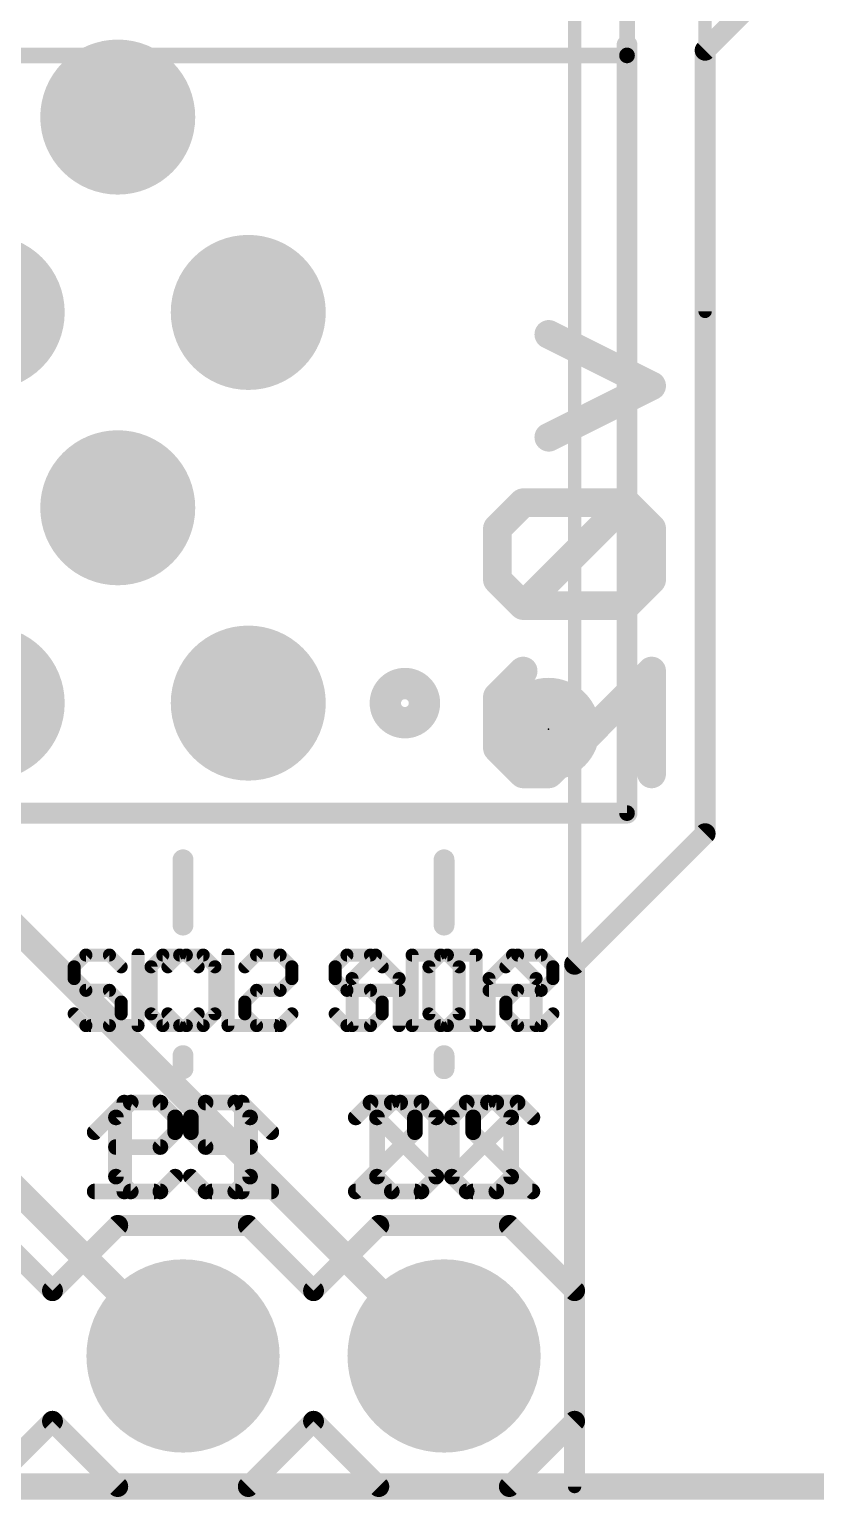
# Model space of a CAD drawing. Extents: x -38 to 87, y -12 to 48.
# Drawn here: x 56.93 to 64.57, y -0.13 to 14.17 of the extents above; entities that cross this region are included whole.
import ezdxf

# ---------------------------------------------------------------- set-up
doc = ezdxf.new("R2010")
doc.units = 0
for name, color, linetype in [('1', 12, 'CONTINUOUS'), ('16', 132, 'CONTINUOUS'), ('17', 110, 'CONTINUOUS'), ('20', 53, 'CONTINUOUS'), ('21', 41, 'CONTINUOUS'), ('22', 40, 'CONTINUOUS'), ('23', 53, 'CONTINUOUS'), ('47', 253, 'CONTINUOUS'), ('51', 53, 'CONTINUOUS')]:
    doc.layers.add(name, color=color, linetype=linetype)

# ---------------------------------------------------------------- blocks, each defined once
blk = doc.blocks.new('PIE')
at = {"const_width": 0.5}
blk.add_lwpolyline([(0, -0.25, 1), (0, 0.25, 1), (0, -0.25)], format="xyb", dxfattribs=at)
blk = doc.blocks.new('ROUNDP')
at = {"const_width": 0.5}
blk.add_lwpolyline([(0, -0.25, 1), (0, 0.25, 1), (0, -0.25)], format="xyb", dxfattribs=at)
blk = doc.blocks.new('RECT')
blk.add_solid([(-0.5, -0.5), (0.5, -0.5), (-0.5, 0.5), (0.5, 0.5)])

msp = doc.modelspace()

# ---------------------------------------------------------------- linework, layer by layer
at = {"layer": '1', "const_width": 0.254}
for points in [[(55.753, 6.477), (60.96, 1.27)], [(53.721, 5.969), (58.42, 1.27)], [(0, 0), (68.58, 0)]]:
    msp.add_lwpolyline(points, dxfattribs=at)
at = {"layer": '1', "const_width": 0.127}
for points in [[(58.3751, 1.2251, 1), (58.4649, 1.3149)], [(60.9151, 1.2251, 1), (61.0049, 1.3149)]]:
    msp.add_lwpolyline(points, format="xyb", dxfattribs=at)
at = {"layer": '16'}
for points, const_width in [([(61.9794, 11.206), (62.9793, 10.7061)], 0.2794), ([(62.9793, 10.7061), (61.9794, 10.2061)], 0.2794), ([(61.7294, 9.5689), (61.4794, 9.3189)], 0.2794), ([(62.7293, 9.5689), (61.7294, 9.5689)], 0.2794), ([(62.7293, 9.5689), (61.7294, 8.569)], 0.2794), ([(62.9793, 9.3189), (62.7293, 9.5689)], 0.2794), ([(61.4794, 9.3189), (61.4794, 8.8189)], 0.2794), ([(62.9793, 8.8189), (62.9793, 9.3189)], 0.2794), ([(61.4794, 8.8189), (61.7294, 8.569)], 0.2794), ([(62.7293, 8.569), (62.9793, 8.8189)], 0.2794), ([(61.7294, 8.569), (62.7293, 8.569)], 0.2794), ([(61.4794, 7.6817), (61.7294, 7.9317)], 0.2794), ([(62.9793, 7.9317), (61.9794, 6.9318)], 0.2794), ([(62.9793, 6.9318), (62.9793, 7.9317)], 0.2794), ([(61.4794, 7.1818), (61.4794, 7.6817)], 0.2794), ([(61.7294, 6.9318), (61.4794, 7.1818)], 0.2794), ([(61.9794, 6.9318), (61.7294, 6.9318)], 0.2794), ([(0, 0), (68.58, 0)], 0.254)]:
    msp.add_lwpolyline(points, dxfattribs=dict(at, const_width=const_width))
at = {"layer": '16', "const_width": 0.1397}
for points in [[(62.0106, 11.2685, 1), (61.9481, 11.1436)], [(63.0105, 10.6436, 1), (62.9481, 10.7686)], [(62.9481, 10.6436, 1), (63.0105, 10.7686)], [(61.9481, 10.2686, 1), (62.0106, 10.1436)], [(61.7294, 9.6387, 1), (61.7294, 9.499)], [(61.7788, 9.5195, 1), (61.68, 9.6183)], [(62.7787, 9.6183, 1), (62.6799, 9.5195)], [(62.7787, 9.5195, 1), (62.6799, 9.6183)], [(62.7293, 9.499, 1), (62.7293, 9.6387)], [(61.5493, 9.3189, 1), (61.4096, 9.3189)], [(61.43, 9.3683, 1), (61.5288, 9.2695)], [(63.0492, 9.3189, 1), (62.9094, 9.3189)], [(62.9299, 9.2695, 1), (63.0287, 9.3683)], [(61.5288, 8.8683, 1), (61.43, 8.7695)], [(61.4096, 8.8189, 1), (61.5493, 8.8189)], [(62.9094, 8.8189, 1), (63.0492, 8.8189)], [(63.0287, 8.7695, 1), (62.9299, 8.8683)], [(61.7294, 8.6388, 1), (61.7294, 8.4991)], [(61.68, 8.6184, 1), (61.7788, 8.5196)], [(61.68, 8.5196, 1), (61.7788, 8.6184)], [(62.6799, 8.6184, 1), (62.7787, 8.5196)], [(62.7293, 8.4991, 1), (62.7293, 8.6388)], [(61.7788, 7.8823, 1), (61.68, 7.9811)], [(63.0492, 7.9317, 1), (62.9094, 7.9317)], [(63.0287, 7.8823, 1), (62.9299, 7.9811)], [(61.5493, 7.6817, 1), (61.4096, 7.6817)], [(61.43, 7.7311, 1), (61.5288, 7.6324)], [(61.5288, 7.2312, 1), (61.43, 7.1324)], [(61.4096, 7.1818, 1), (61.5493, 7.1818)], [(61.7294, 7.0017, 1), (61.7294, 6.862)], [(61.68, 6.8824, 1), (61.7788, 6.9812)], [(61.93, 6.9812, 1), (62.0288, 6.8824)], [(61.9794, 6.862, 1), (61.9794, 7.0017)], [(62.9094, 6.9318, 1), (63.0492, 6.9318)]]:
    msp.add_lwpolyline(points, format="xyb", dxfattribs=at)
at = {"layer": '20', "const_width": 0.2032}
for points in [[(64.77, 15.24), (63.5, 13.97)], [(63.5, 13.97), (63.5, 6.35)], [(63.5, 6.35), (62.23, 5.08)], [(62.23, 5.08), (62.23, 0)], [(6.35, 0), (62.23, 0)]]:
    msp.add_lwpolyline(points, dxfattribs=at)
at = {"layer": '20', "const_width": 0.1016}
for points in [[(63.5508, 13.97, 1), (63.4492, 13.97)], [(63.4641, 14.0059, 1), (63.5359, 13.9341)], [(63.5359, 6.3141, 1), (63.4641, 6.3859)], [(63.4492, 6.35, 1), (63.5508, 6.35)], [(62.2808, 5.08, 1), (62.1792, 5.08)], [(62.1941, 5.1159, 1), (62.2659, 5.0441)], [(62.1792, 0, 1), (62.2808, 0)], [(62.23, -0.0508, 1), (62.23, 0.0508)]]:
    msp.add_lwpolyline(points, format="xyb", dxfattribs=at)
at = {"layer": '21'}
for points, const_width in [([(62.74, 6.55), (62.74, 14.02)], 0.2032), ([(62.74, 6.55), (5.84, 6.55)], 0.2032), ([(58.42, 5.461), (58.42, 6.096)], 0.2032), ([(60.96, 5.461), (60.96, 6.096)], 0.2032), ([(57.4753, 5.1695), (57.3609, 5.0551)], 0.127), ([(57.7041, 5.1695), (57.4753, 5.1695)], 0.127), ([(57.8185, 5.0551), (57.7041, 5.1695)], 0.127), ([(58.2237, 5.1695), (58.1093, 5.0551)], 0.127), ([(58.4525, 5.1695), (58.2237, 5.1695)], 0.127), ([(58.5669, 5.0551), (58.4525, 5.1695)], 0.127), ([(58.8577, 5.1695), (58.8577, 4.4831)], 0.127), ([(60.0153, 5.1695), (59.9009, 5.0551)], 0.127), ([(60.2441, 5.1695), (60.0153, 5.1695)], 0.127), ([(60.3585, 5.0551), (60.2441, 5.1695)], 0.127), ([(60.6493, 5.1695), (60.6493, 4.4831)], 0.127), ([(60.9925, 5.1695), (60.6493, 5.1695)], 0.127), ([(61.1069, 5.0551), (60.9925, 5.1695)], 0.127), ([(61.3977, 4.9407), (61.6265, 5.1695)], 0.127), ([(61.6265, 5.1695), (61.8553, 4.9407)], 0.127), ([(57.3609, 5.0551), (57.3609, 4.9407)], 0.127), ([(58.1093, 5.0551), (58.1093, 4.5975)], 0.127), ([(59.9009, 5.0551), (59.9009, 4.9407)], 0.127), ([(61.1069, 4.5975), (61.1069, 5.0551)], 0.127), ([(57.3609, 4.9407), (57.4753, 4.8263)], 0.127), ([(57.4753, 4.8263), (57.7041, 4.8263)], 0.127), ([(57.7041, 4.8263), (57.8185, 4.7119)], 0.127), ([(59.9009, 4.9407), (60.0153, 4.8263)], 0.127), ([(60.0153, 4.8263), (60.2441, 4.8263)], 0.127), ([(60.2441, 4.8263), (60.3585, 4.7119)], 0.127), ([(61.3977, 4.4831), (61.3977, 4.9407)], 0.127), ([(61.3977, 4.8263), (61.8553, 4.8263)], 0.127), ([(61.8553, 4.9407), (61.8553, 4.4831)], 0.127), ([(57.8185, 4.7119), (57.8185, 4.5975)], 0.127), ([(60.3585, 4.7119), (60.3585, 4.5975)], 0.127), ([(57.4753, 4.4831), (57.3609, 4.5975)], 0.127), ([(57.8185, 4.5975), (57.7041, 4.4831)], 0.127), ([(58.1093, 4.5975), (58.2237, 4.4831)], 0.127), ([(58.4525, 4.4831), (58.5669, 4.5975)], 0.127), ([(60.0153, 4.4831), (59.9009, 4.5975)], 0.127), ([(60.3585, 4.5975), (60.2441, 4.4831)], 0.127), ([(60.9925, 4.4831), (61.1069, 4.5975)], 0.127), ([(57.7041, 4.4831), (57.4753, 4.4831)], 0.127), ([(58.2237, 4.4831), (58.4525, 4.4831)], 0.127), ([(58.8577, 4.4831), (59.3153, 4.4831)], 0.127), ([(60.2441, 4.4831), (60.0153, 4.4831)], 0.127), ([(60.6493, 4.4831), (60.9925, 4.4831)], 0.127), ([(58.42, 4.064), (58.42, 4.191)], 0.2032), ([(60.96, 4.064), (60.96, 4.191)], 0.2032), ([(57.5607, 3.4464), (57.8488, 3.7345)], 0.1524), ([(57.8488, 3.7345), (57.8488, 2.8702)], 0.1524), ([(58.6403, 3.7345), (58.4962, 3.5905)], 0.1524), ([(58.9284, 3.7345), (58.6403, 3.7345)], 0.1524), ([(59.0724, 3.5905), (58.9284, 3.7345)], 0.1524), ([(60.2447, 3.7345), (60.1007, 3.5905)], 0.1524), ([(60.5329, 3.7345), (60.2447, 3.7345)], 0.1524), ([(60.6769, 3.5905), (60.5329, 3.7345)], 0.1524), ([(61.0362, 3.5905), (61.1803, 3.7345)], 0.1524), ([(61.1803, 3.7345), (61.4684, 3.7345)], 0.1524), ([(61.4684, 3.7345), (61.6124, 3.5905)], 0.1524), ([(58.4962, 3.5905), (58.4962, 3.4464)], 0.1524), ([(59.0724, 3.0143), (59.0724, 3.5905)], 0.1524), ([(60.6769, 3.4464), (60.6769, 3.5905)], 0.1524), ([(61.0362, 3.0143), (61.0362, 3.5905)], 0.1524), ([(61.0362, 3.0143), (61.6124, 3.5905)], 0.1524), ([(61.6124, 3.5905), (61.6124, 3.0143)], 0.1524), ([(58.4962, 3.4464), (58.6403, 3.3024)], 0.1524), ([(60.1007, 2.8702), (60.6769, 3.4464)], 0.1524), ([(58.6403, 3.3024), (59.0724, 3.3024)], 0.1524), ([(58.4962, 3.0143), (58.6403, 2.8702)], 0.1524), ([(58.9284, 2.8702), (59.0724, 3.0143)], 0.1524), ([(61.1803, 2.8702), (61.0362, 3.0143)], 0.1524), ([(61.6124, 3.0143), (61.4684, 2.8702)], 0.1524), ([(57.5607, 2.8702), (58.1369, 2.8702)], 0.1524), ([(58.6403, 2.8702), (58.9284, 2.8702)], 0.1524), ([(60.6769, 2.8702), (60.1007, 2.8702)], 0.1524), ([(61.4684, 2.8702), (61.1803, 2.8702)], 0.1524), ([(56.515, 2.54), (57.15, 1.905)], 0.2032), ([(57.785, 2.54), (57.15, 1.905)], 0.2032), ([(57.785, 2.54), (59.055, 2.54)], 0.2032), ([(59.055, 2.54), (59.69, 1.905)], 0.2032), ([(60.325, 2.54), (59.69, 1.905)], 0.2032), ([(60.325, 2.54), (61.595, 2.54)], 0.2032), ([(61.595, 2.54), (62.23, 1.905)], 0.2032), ([(62.23, 1.905), (62.23, 0.635)], 0.2032), ([(57.15, 0.635), (56.515, 0)], 0.2032), ([(57.15, 0.635), (57.785, 0)], 0.2032), ([(59.69, 0.635), (59.055, 0)], 0.2032), ([(59.69, 0.635), (60.325, 0)], 0.2032), ([(59.69, 0.635), (60.325, 0)], 0.2032), ([(62.23, 0.635), (61.595, 0)], 0.2032), ([(59.055, 0), (57.785, 0)], 0.2032), ([(61.595, 0), (60.325, 0)], 0.2032)]:
    msp.add_lwpolyline(points, dxfattribs=dict(at, const_width=const_width))
for points, const_width in [([(62.7908, 14.02, 1), (62.6892, 14.02)], 0.1016), ([(60.579, 7.4676, 1), (60.579, 7.7724, 1), (60.579, 7.4676)], 0.381), ([(62.6892, 6.55, 1), (62.7908, 6.55)], 0.1016), ([(62.74, 6.4992, 1), (62.74, 6.6008)], 0.1016), ([(58.4708, 6.096, 1), (58.3692, 6.096)], 0.1016), ([(61.0108, 6.096, 1), (60.9092, 6.096)], 0.1016), ([(58.3692, 5.461, 1), (58.4708, 5.461)], 0.1016), ([(60.9092, 5.461, 1), (61.0108, 5.461)], 0.1016), ([(57.4753, 5.2012, 1), (57.4753, 5.1377)], 0.0635), ([(57.4977, 5.147, 1), (57.4528, 5.1919)], 0.0635), ([(57.7265, 5.1919, 1), (57.6816, 5.147)], 0.0635), ([(57.7041, 5.1377, 1), (57.7041, 5.2012)], 0.0635), ([(58.2237, 5.2012, 1), (58.2237, 5.1377)], 0.0635), ([(58.2461, 5.147, 1), (58.2012, 5.1919)], 0.0635), ([(58.4749, 5.1919, 1), (58.43, 5.147)], 0.0635), ([(58.4525, 5.1377, 1), (58.4525, 5.2012)], 0.0635), ([(58.8895, 5.1695, 1), (58.826, 5.1695)], 0.0635), ([(60.0153, 5.2012, 1), (60.0153, 5.1377)], 0.0635), ([(60.0377, 5.147, 1), (59.9928, 5.1919)], 0.0635), ([(60.2665, 5.1919, 1), (60.2216, 5.147)], 0.0635), ([(60.2441, 5.1377, 1), (60.2441, 5.2012)], 0.0635), ([(60.681, 5.1695, 1), (60.6175, 5.1695)], 0.0635), ([(60.6493, 5.2012, 1), (60.6493, 5.1377)], 0.0635), ([(61.0149, 5.1919, 1), (60.97, 5.147)], 0.0635), ([(60.9925, 5.1377, 1), (60.9925, 5.2012)], 0.0635), ([(61.649, 5.1919, 1), (61.6041, 5.147)], 0.0635), ([(61.649, 5.147, 1), (61.6041, 5.1919)], 0.0635), ([(57.3926, 5.0551, 1), (57.3291, 5.0551)], 0.0635), ([(57.3384, 5.0775, 1), (57.3833, 5.0326)], 0.0635), ([(57.796, 5.0326, 1), (57.8409, 5.0775)], 0.0635), ([(58.141, 5.0551, 1), (58.0775, 5.0551)], 0.0635), ([(58.0868, 5.0775, 1), (58.1317, 5.0326)], 0.0635), ([(58.5444, 5.0326, 1), (58.5893, 5.0775)], 0.0635), ([(59.9326, 5.0551, 1), (59.8691, 5.0551)], 0.0635), ([(59.8784, 5.0775, 1), (59.9233, 5.0326)], 0.0635), ([(60.336, 5.0326, 1), (60.3809, 5.0775)], 0.0635), ([(61.1386, 5.0551, 1), (61.0751, 5.0551)], 0.0635), ([(61.0844, 5.0326, 1), (61.1293, 5.0775)], 0.0635), ([(57.3291, 4.9407, 1), (57.3926, 4.9407)], 0.0635), ([(57.3833, 4.9631, 1), (57.3384, 4.9182)], 0.0635), ([(57.4753, 4.858, 1), (57.4753, 4.7945)], 0.0635), ([(57.4528, 4.8038, 1), (57.4977, 4.8487)], 0.0635), ([(57.7265, 4.8487, 1), (57.6816, 4.8038)], 0.0635), ([(57.7041, 4.7945, 1), (57.7041, 4.858)], 0.0635), ([(59.9233, 4.9631, 1), (59.8784, 4.9182)], 0.0635), ([(59.8691, 4.9407, 1), (59.9326, 4.9407)], 0.0635), ([(60.0153, 4.858, 1), (60.0153, 4.7945)], 0.0635), ([(59.9928, 4.8038, 1), (60.0377, 4.8487)], 0.0635), ([(60.2665, 4.8487, 1), (60.2216, 4.8038)], 0.0635), ([(60.2441, 4.7945, 1), (60.2441, 4.858)], 0.0635), ([(61.4295, 4.9407, 1), (61.366, 4.9407)], 0.0635), ([(61.3977, 4.858, 1), (61.3977, 4.7945)], 0.0635), ([(61.3753, 4.9631, 1), (61.4202, 4.9182)], 0.0635), ([(61.8871, 4.9407, 1), (61.8235, 4.9407)], 0.0635), ([(61.8328, 4.9182, 1), (61.8778, 4.9631)], 0.0635), ([(61.8553, 4.7945, 1), (61.8553, 4.858)], 0.0635), ([(57.8502, 4.7119, 1), (57.7867, 4.7119)], 0.0635), ([(57.796, 4.6894, 1), (57.8409, 4.7343)], 0.0635), ([(60.3902, 4.7119, 1), (60.3267, 4.7119)], 0.0635), ([(60.336, 4.6894, 1), (60.3809, 4.7343)], 0.0635), ([(57.3833, 4.6199, 1), (57.3384, 4.575)], 0.0635), ([(57.7867, 4.5975, 1), (57.8502, 4.5975)], 0.0635), ([(57.8409, 4.575, 1), (57.796, 4.6199)], 0.0635), ([(58.0775, 4.5975, 1), (58.141, 4.5975)], 0.0635), ([(58.1317, 4.6199, 1), (58.0868, 4.575)], 0.0635), ([(58.5893, 4.575, 1), (58.5444, 4.6199)], 0.0635), ([(59.9233, 4.6199, 1), (59.8784, 4.575)], 0.0635), ([(60.3267, 4.5975, 1), (60.3902, 4.5975)], 0.0635), ([(60.3809, 4.575, 1), (60.336, 4.6199)], 0.0635), ([(61.0751, 4.5975, 1), (61.1386, 4.5975)], 0.0635), ([(61.1293, 4.575, 1), (61.0844, 4.6199)], 0.0635), ([(57.4753, 4.5149, 1), (57.4753, 4.4514)], 0.0635), ([(57.4528, 4.4606, 1), (57.4977, 4.5056)], 0.0635), ([(57.6816, 4.5056, 1), (57.7265, 4.4606)], 0.0635), ([(57.7041, 4.4514, 1), (57.7041, 4.5149)], 0.0635), ([(58.2237, 4.5149, 1), (58.2237, 4.4514)], 0.0635), ([(58.2012, 4.4606, 1), (58.2461, 4.5056)], 0.0635), ([(58.43, 4.5056, 1), (58.4749, 4.4606)], 0.0635), ([(58.4525, 4.4514, 1), (58.4525, 4.5149)], 0.0635), ([(58.8577, 4.5149, 1), (58.8577, 4.4514)], 0.0635), ([(58.826, 4.4831, 1), (58.8895, 4.4831)], 0.0635), ([(59.3153, 4.4514, 1), (59.3153, 4.5149)], 0.0635), ([(60.0153, 4.5149, 1), (60.0153, 4.4514)], 0.0635), ([(59.9928, 4.4606, 1), (60.0377, 4.5056)], 0.0635), ([(60.2216, 4.5056, 1), (60.2665, 4.4606)], 0.0635), ([(60.2441, 4.4514, 1), (60.2441, 4.5149)], 0.0635), ([(60.6175, 4.4831, 1), (60.681, 4.4831)], 0.0635), ([(60.6493, 4.5149, 1), (60.6493, 4.4514)], 0.0635), ([(60.97, 4.5056, 1), (61.0149, 4.4606)], 0.0635), ([(60.9925, 4.4514, 1), (60.9925, 4.5149)], 0.0635), ([(61.366, 4.4831, 1), (61.4295, 4.4831)], 0.0635), ([(61.8235, 4.4831, 1), (61.8871, 4.4831)], 0.0635), ([(58.4708, 4.191, 1), (58.3692, 4.191)], 0.1016), ([(61.0108, 4.191, 1), (60.9092, 4.191)], 0.1016), ([(58.3692, 4.064, 1), (58.4708, 4.064)], 0.1016), ([(60.9092, 4.064, 1), (61.0108, 4.064)], 0.1016), ([(57.8869, 3.7345, 1), (57.8107, 3.7345)], 0.0762), ([(57.8757, 3.7076, 1), (57.8219, 3.7615)], 0.0762), ([(58.6403, 3.7726, 1), (58.6403, 3.6964)], 0.0762), ([(58.6672, 3.7076, 1), (58.6133, 3.7615)], 0.0762), ([(58.9553, 3.7615, 1), (58.9014, 3.7076)], 0.0762), ([(58.9284, 3.6964, 1), (58.9284, 3.7726)], 0.0762), ([(60.2447, 3.7726, 1), (60.2447, 3.6964)], 0.0762), ([(60.2717, 3.7076, 1), (60.2178, 3.7615)], 0.0762), ([(60.5598, 3.7615, 1), (60.5059, 3.7076)], 0.0762), ([(60.5329, 3.6964, 1), (60.5329, 3.7726)], 0.0762), ([(61.1803, 3.7726, 1), (61.1803, 3.6964)], 0.0762), ([(61.2072, 3.7076, 1), (61.1533, 3.7615)], 0.0762), ([(61.4953, 3.7615, 1), (61.4414, 3.7076)], 0.0762), ([(61.4684, 3.6964, 1), (61.4684, 3.7726)], 0.0762), ([(58.5343, 3.5905, 1), (58.4581, 3.5905)], 0.0762), ([(58.4693, 3.6174, 1), (58.5231, 3.5635)], 0.0762), ([(59.1105, 3.5905, 1), (59.0343, 3.5905)], 0.0762), ([(59.0455, 3.5635, 1), (59.0994, 3.6174)], 0.0762), ([(60.0737, 3.6174, 1), (60.1276, 3.5635)], 0.0762), ([(60.715, 3.5905, 1), (60.6388, 3.5905)], 0.0762), ([(60.65, 3.5635, 1), (60.7038, 3.6174)], 0.0762), ([(61.0743, 3.5905, 1), (60.9981, 3.5905)], 0.0762), ([(61.0093, 3.6174, 1), (61.0631, 3.5635)], 0.0762), ([(61.6505, 3.5905, 1), (61.5743, 3.5905)], 0.0762), ([(61.6394, 3.5635, 1), (61.5855, 3.6174)], 0.0762), ([(61.5855, 3.5635, 1), (61.6394, 3.6174)], 0.0762), ([(57.5337, 3.4734, 1), (57.5876, 3.4195)], 0.0762), ([(58.5231, 3.4734, 1), (58.4693, 3.4195)], 0.0762), ([(58.4581, 3.4464, 1), (58.5343, 3.4464)], 0.0762), ([(60.6388, 3.4464, 1), (60.715, 3.4464)], 0.0762), ([(60.7038, 3.4195, 1), (60.65, 3.4734)], 0.0762), ([(58.6403, 3.3405, 1), (58.6403, 3.2643)], 0.0762), ([(58.6133, 3.2754, 1), (58.6672, 3.3293)], 0.0762), ([(59.0724, 3.2643, 1), (59.0724, 3.3405)], 0.0762), ([(58.5231, 3.0412, 1), (58.4693, 2.9873)], 0.0762), ([(59.0343, 3.0143, 1), (59.1105, 3.0143)], 0.0762), ([(59.0994, 2.9873, 1), (59.0455, 3.0412)], 0.0762), ([(61.0631, 3.0412, 1), (61.0093, 2.9873)], 0.0762), ([(61.0093, 3.0412, 1), (61.0631, 2.9873)], 0.0762), ([(60.9981, 3.0143, 1), (61.0743, 3.0143)], 0.0762), ([(61.5743, 3.0143, 1), (61.6505, 3.0143)], 0.0762), ([(61.6394, 2.9873, 1), (61.5855, 3.0412)], 0.0762), ([(57.5607, 2.9083, 1), (57.5607, 2.8321)], 0.0762), ([(57.8107, 2.8702, 1), (57.8869, 2.8702)], 0.0762), ([(58.1369, 2.8321, 1), (58.1369, 2.9083)], 0.0762), ([(58.6403, 2.9083, 1), (58.6403, 2.8321)], 0.0762), ([(58.6133, 2.8433, 1), (58.6672, 2.8971)], 0.0762), ([(58.9014, 2.8971, 1), (58.9553, 2.8433)], 0.0762), ([(58.9284, 2.8321, 1), (58.9284, 2.9083)], 0.0762), ([(60.1007, 2.9083, 1), (60.1007, 2.8321)], 0.0762), ([(60.0737, 2.8971, 1), (60.1276, 2.8433)], 0.0762), ([(60.6769, 2.8321, 1), (60.6769, 2.9083)], 0.0762), ([(61.1803, 2.9083, 1), (61.1803, 2.8321)], 0.0762), ([(61.1533, 2.8433, 1), (61.2072, 2.8971)], 0.0762), ([(61.4414, 2.8971, 1), (61.4953, 2.8433)], 0.0762), ([(61.4684, 2.8321, 1), (61.4684, 2.9083)], 0.0762), ([(57.785, 2.5908, 1), (57.785, 2.4892)], 0.1016), ([(57.8209, 2.5041, 1), (57.7491, 2.5759)], 0.1016), ([(59.0909, 2.5759, 1), (59.0191, 2.5041)], 0.1016), ([(59.055, 2.4892, 1), (59.055, 2.5908)], 0.1016), ([(60.325, 2.5908, 1), (60.325, 2.4892)], 0.1016), ([(60.3609, 2.5041, 1), (60.2891, 2.5759)], 0.1016), ([(61.6309, 2.5759, 1), (61.5591, 2.5041)], 0.1016), ([(61.595, 2.4892, 1), (61.595, 2.5908)], 0.1016), ([(62.2808, 1.905, 1), (62.1792, 1.905)], 0.1016), ([(57.1141, 1.9409, 1), (57.1859, 1.8691)], 0.1016), ([(57.1141, 1.8691, 1), (57.1859, 1.9409)], 0.1016), ([(59.6541, 1.9409, 1), (59.7259, 1.8691)], 0.1016), ([(59.6541, 1.8691, 1), (59.7259, 1.9409)], 0.1016), ([(62.1941, 1.8691, 1), (62.2659, 1.9409)], 0.1016), ([(57.1859, 0.6709, 1), (57.1141, 0.5991)], 0.1016), ([(57.1859, 0.5991, 1), (57.1141, 0.6709)], 0.1016), ([(59.7259, 0.6709, 1), (59.6541, 0.5991)], 0.1016), ([(59.7259, 0.6709, 1), (59.6541, 0.5991)], 0.1016), ([(59.7259, 0.5991, 1), (59.6541, 0.6709)], 0.1016), ([(62.2659, 0.5991, 1), (62.1941, 0.6709)], 0.1016), ([(62.1792, 0.635, 1), (62.2808, 0.635)], 0.1016), ([(57.785, 0.0508, 1), (57.785, -0.0508)], 0.1016), ([(57.7491, -0.0359, 1), (57.8209, 0.0359)], 0.1016), ([(59.0191, 0.0359, 1), (59.0909, -0.0359)], 0.1016), ([(59.055, -0.0508, 1), (59.055, 0.0508)], 0.1016), ([(60.325, 0.0508, 1), (60.325, -0.0508)], 0.1016), ([(60.2891, -0.0359, 1), (60.3609, 0.0359)], 0.1016), ([(60.2891, -0.0359, 1), (60.3609, 0.0359)], 0.1016), ([(61.5591, 0.0359, 1), (61.6309, -0.0359)], 0.1016), ([(61.595, -0.0508, 1), (61.595, 0.0508)], 0.1016)]:
    msp.add_lwpolyline(points, format="xyb", dxfattribs=dict(at, const_width=const_width))
at = {"layer": '22'}
for points, const_width in [([(60.579, 7.4676, 1), (60.579, 7.7724, 1), (60.579, 7.4676)], 0.381), ([(58.4708, 6.096, 1), (58.3692, 6.096)], 0.1016), ([(61.0108, 6.096, 1), (60.9092, 6.096)], 0.1016), ([(58.3692, 5.461, 1), (58.4708, 5.461)], 0.1016), ([(60.9092, 5.461, 1), (61.0108, 5.461)], 0.1016), ([(58.014, 5.1695, 1), (57.9505, 5.1695)], 0.0635), ([(58.3875, 5.2012, 1), (58.3875, 5.1377)], 0.0635), ([(58.41, 5.147, 1), (58.3651, 5.1919)], 0.0635), ([(58.6388, 5.1919, 1), (58.5939, 5.147)], 0.0635), ([(58.6163, 5.1377, 1), (58.6163, 5.2012)], 0.0635), ([(59.1359, 5.2012, 1), (59.1359, 5.1377)], 0.0635), ([(59.1584, 5.147, 1), (59.1135, 5.1919)], 0.0635), ([(59.3872, 5.1919, 1), (59.3423, 5.147)], 0.0635), ([(59.3647, 5.1377, 1), (59.3647, 5.2012)], 0.0635), ([(60.3159, 5.1919, 1), (60.271, 5.147)], 0.0635), ([(60.3159, 5.147, 1), (60.271, 5.1919)], 0.0635), ([(60.9275, 5.2012, 1), (60.9275, 5.1377)], 0.0635), ([(60.95, 5.147, 1), (60.9051, 5.1919)], 0.0635), ([(61.3025, 5.1695, 1), (61.239, 5.1695)], 0.0635), ([(61.2707, 5.1377, 1), (61.2707, 5.2012)], 0.0635), ([(61.6759, 5.2012, 1), (61.6759, 5.1377)], 0.0635), ([(61.6984, 5.147, 1), (61.6535, 5.1919)], 0.0635), ([(61.9272, 5.1919, 1), (61.8823, 5.147)], 0.0635), ([(61.9047, 5.1377, 1), (61.9047, 5.2012)], 0.0635), ([(58.2507, 5.0775, 1), (58.2956, 5.0326)], 0.0635), ([(58.7625, 5.0551, 1), (58.699, 5.0551)], 0.0635), ([(58.7083, 5.0326, 1), (58.7532, 5.0775)], 0.0635), ([(58.9991, 5.0775, 1), (59.044, 5.0326)], 0.0635), ([(59.5109, 5.0551, 1), (59.4474, 5.0551)], 0.0635), ([(59.4567, 5.0326, 1), (59.5016, 5.0775)], 0.0635), ([(60.8449, 5.0551, 1), (60.7814, 5.0551)], 0.0635), ([(60.7907, 5.0775, 1), (60.8356, 5.0326)], 0.0635), ([(61.5391, 5.0775, 1), (61.584, 5.0326)], 0.0635), ([(62.0509, 5.0551, 1), (61.9874, 5.0551)], 0.0635), ([(61.9967, 5.0326, 1), (62.0416, 5.0775)], 0.0635), ([(59.1359, 4.858, 1), (59.1359, 4.7945)], 0.0635), ([(59.1584, 4.8038, 1), (59.1135, 4.8487)], 0.0635), ([(59.3423, 4.8487, 1), (59.3872, 4.8038)], 0.0635), ([(59.3647, 4.7945, 1), (59.3647, 4.858)], 0.0635), ([(59.4474, 4.9407, 1), (59.5109, 4.9407)], 0.0635), ([(59.5016, 4.9182, 1), (59.4567, 4.9631)], 0.0635), ([(60.0965, 4.9407, 1), (60.0329, 4.9407)], 0.0635), ([(60.0422, 4.9631, 1), (60.0872, 4.9182)], 0.0635), ([(60.0647, 4.858, 1), (60.0647, 4.7945)], 0.0635), ([(60.554, 4.9407, 1), (60.4905, 4.9407)], 0.0635), ([(60.4998, 4.9182, 1), (60.5447, 4.9631)], 0.0635), ([(60.5223, 4.7945, 1), (60.5223, 4.858)], 0.0635), ([(61.6759, 4.858, 1), (61.6759, 4.7945)], 0.0635), ([(61.6984, 4.8038, 1), (61.6535, 4.8487)], 0.0635), ([(61.8823, 4.8487, 1), (61.9272, 4.8038)], 0.0635), ([(61.9047, 4.7945, 1), (61.9047, 4.858)], 0.0635), ([(61.9874, 4.9407, 1), (62.0509, 4.9407)], 0.0635), ([(62.0416, 4.9182, 1), (61.9967, 4.9631)], 0.0635), ([(59.0533, 4.7119, 1), (58.9898, 4.7119)], 0.0635), ([(58.9991, 4.7343, 1), (59.044, 4.6894)], 0.0635), ([(61.5933, 4.7119, 1), (61.5298, 4.7119)], 0.0635), ([(61.5391, 4.7343, 1), (61.584, 4.6894)], 0.0635), ([(58.2956, 4.6199, 1), (58.2507, 4.575)], 0.0635), ([(58.699, 4.5975, 1), (58.7625, 4.5975)], 0.0635), ([(58.7532, 4.575, 1), (58.7083, 4.6199)], 0.0635), ([(59.044, 4.6199, 1), (58.9991, 4.575)], 0.0635), ([(58.9898, 4.5975, 1), (59.0533, 4.5975)], 0.0635), ([(59.5016, 4.575, 1), (59.4567, 4.6199)], 0.0635), ([(60.7814, 4.5975, 1), (60.8449, 4.5975)], 0.0635), ([(60.8356, 4.6199, 1), (60.7907, 4.575)], 0.0635), ([(61.5298, 4.5975, 1), (61.5933, 4.5975)], 0.0635), ([(61.584, 4.6199, 1), (61.5391, 4.575)], 0.0635), ([(62.0416, 4.575, 1), (61.9967, 4.6199)], 0.0635), ([(57.5247, 4.5149, 1), (57.5247, 4.4514)], 0.0635), ([(57.9505, 4.4831, 1), (58.014, 4.4831)], 0.0635), ([(57.9823, 4.4514, 1), (57.9823, 4.5149)], 0.0635), ([(58.3875, 4.5149, 1), (58.3875, 4.4514)], 0.0635), ([(58.3651, 4.4606, 1), (58.41, 4.5056)], 0.0635), ([(58.5939, 4.5056, 1), (58.6388, 4.4606)], 0.0635), ([(58.6163, 4.4514, 1), (58.6163, 4.5149)], 0.0635), ([(59.1359, 4.5149, 1), (59.1359, 4.4514)], 0.0635), ([(59.1135, 4.4606, 1), (59.1584, 4.5056)], 0.0635), ([(59.3423, 4.5056, 1), (59.3872, 4.4606)], 0.0635), ([(59.3647, 4.4514, 1), (59.3647, 4.5149)], 0.0635), ([(60.0329, 4.4831, 1), (60.0965, 4.4831)], 0.0635), ([(60.4905, 4.4831, 1), (60.554, 4.4831)], 0.0635), ([(60.9275, 4.5149, 1), (60.9275, 4.4514)], 0.0635), ([(60.9051, 4.4606, 1), (60.95, 4.5056)], 0.0635), ([(61.239, 4.4831, 1), (61.3025, 4.4831)], 0.0635), ([(61.2707, 4.4514, 1), (61.2707, 4.5149)], 0.0635), ([(61.6759, 4.5149, 1), (61.6759, 4.4514)], 0.0635), ([(61.6535, 4.4606, 1), (61.6984, 4.5056)], 0.0635), ([(61.8823, 4.5056, 1), (61.9272, 4.4606)], 0.0635), ([(61.9047, 4.4514, 1), (61.9047, 4.5149)], 0.0635), ([(58.4708, 4.191, 1), (58.3692, 4.191)], 0.1016), ([(61.0108, 4.191, 1), (60.9092, 4.191)], 0.1016), ([(58.3692, 4.064, 1), (58.4708, 4.064)], 0.1016), ([(60.9092, 4.064, 1), (61.0108, 4.064)], 0.1016), ([(57.9116, 3.7726, 1), (57.9116, 3.6964)], 0.0762), ([(57.9386, 3.7076, 1), (57.8847, 3.7615)], 0.0762), ([(58.2267, 3.7615, 1), (58.1728, 3.7076)], 0.0762), ([(58.1997, 3.6964, 1), (58.1997, 3.7726)], 0.0762), ([(59.0181, 3.7615, 1), (58.9643, 3.7076)], 0.0762), ([(59.0293, 3.7345, 1), (58.9531, 3.7345)], 0.0762), ([(60.4516, 3.7726, 1), (60.4516, 3.6964)], 0.0762), ([(60.4786, 3.7076, 1), (60.4247, 3.7615)], 0.0762), ([(60.7667, 3.7615, 1), (60.7128, 3.7076)], 0.0762), ([(60.7397, 3.6964, 1), (60.7397, 3.7726)], 0.0762), ([(61.3872, 3.7726, 1), (61.3872, 3.6964)], 0.0762), ([(61.4141, 3.7076, 1), (61.3602, 3.7615)], 0.0762), ([(61.7022, 3.7615, 1), (61.6483, 3.7076)], 0.0762), ([(61.6753, 3.6964, 1), (61.6753, 3.7726)], 0.0762), ([(57.7406, 3.6174, 1), (57.7945, 3.5635)], 0.0762), ([(57.8057, 3.5905, 1), (57.7295, 3.5905)], 0.0762), ([(58.3819, 3.5905, 1), (58.3057, 3.5905)], 0.0762), ([(58.3169, 3.5635, 1), (58.3707, 3.6174)], 0.0762), ([(60.3345, 3.6174, 1), (60.2806, 3.5635)], 0.0762), ([(60.2806, 3.6174, 1), (60.3345, 3.5635)], 0.0762), ([(60.3457, 3.5905, 1), (60.2695, 3.5905)], 0.0762), ([(60.9219, 3.5905, 1), (60.8457, 3.5905)], 0.0762), ([(60.8569, 3.5635, 1), (60.9107, 3.6174)], 0.0762), ([(61.2812, 3.5905, 1), (61.205, 3.5905)], 0.0762), ([(61.2162, 3.6174, 1), (61.27, 3.5635)], 0.0762), ([(61.7924, 3.5635, 1), (61.8463, 3.6174)], 0.0762), ([(58.3057, 3.4464, 1), (58.3819, 3.4464)], 0.0762), ([(58.3707, 3.4195, 1), (58.3169, 3.4734)], 0.0762), ([(59.2524, 3.4195, 1), (59.3063, 3.4734)], 0.0762), ([(61.27, 3.4734, 1), (61.2162, 3.4195)], 0.0762), ([(61.205, 3.4464, 1), (61.2812, 3.4464)], 0.0762), ([(57.7676, 3.3405, 1), (57.7676, 3.2643)], 0.0762), ([(58.1728, 3.3293, 1), (58.2267, 3.2754)], 0.0762), ([(58.1997, 3.2643, 1), (58.1997, 3.3405)], 0.0762), ([(57.7945, 3.0412, 1), (57.7406, 2.9873)], 0.0762), ([(57.7295, 3.0143, 1), (57.8057, 3.0143)], 0.0762), ([(58.3707, 2.9873, 1), (58.3169, 3.0412)], 0.0762), ([(60.3345, 3.0412, 1), (60.2806, 2.9873)], 0.0762), ([(60.2695, 3.0143, 1), (60.3457, 3.0143)], 0.0762), ([(60.8457, 3.0143, 1), (60.9219, 3.0143)], 0.0762), ([(60.9107, 2.9873, 1), (60.8569, 3.0412)], 0.0762), ([(60.8569, 2.9873, 1), (60.9107, 3.0412)], 0.0762), ([(57.9116, 2.9083, 1), (57.9116, 2.8321)], 0.0762), ([(57.8847, 2.8433, 1), (57.9386, 2.8971)], 0.0762), ([(58.1728, 2.8971, 1), (58.2267, 2.8433)], 0.0762), ([(58.1997, 2.8321, 1), (58.1997, 2.9083)], 0.0762), ([(58.7031, 2.9083, 1), (58.7031, 2.8321)], 0.0762), ([(58.9531, 2.8702, 1), (59.0293, 2.8702)], 0.0762), ([(59.2793, 2.8321, 1), (59.2793, 2.9083)], 0.0762), ([(60.4516, 2.9083, 1), (60.4516, 2.8321)], 0.0762), ([(60.4247, 2.8433, 1), (60.4786, 2.8971)], 0.0762), ([(60.7128, 2.8971, 1), (60.7667, 2.8433)], 0.0762), ([(60.7397, 2.8321, 1), (60.7397, 2.9083)], 0.0762), ([(61.2431, 2.9083, 1), (61.2431, 2.8321)], 0.0762), ([(61.7924, 2.8433, 1), (61.8463, 2.8971)], 0.0762), ([(61.8193, 2.8321, 1), (61.8193, 2.9083)], 0.0762)]:
    msp.add_lwpolyline(points, format="xyb", dxfattribs=dict(at, const_width=const_width))
for points, const_width in [([(58.42, 5.461), (58.42, 6.096)], 0.2032), ([(60.96, 5.461), (60.96, 6.096)], 0.2032), ([(57.9823, 5.1695), (57.9823, 4.4831)], 0.127), ([(58.2731, 5.0551), (58.3875, 5.1695)], 0.127), ([(58.3875, 5.1695), (58.6163, 5.1695)], 0.127), ([(58.6163, 5.1695), (58.7307, 5.0551)], 0.127), ([(59.0215, 5.0551), (59.1359, 5.1695)], 0.127), ([(59.1359, 5.1695), (59.3647, 5.1695)], 0.127), ([(59.3647, 5.1695), (59.4791, 5.0551)], 0.127), ([(60.2935, 5.1695), (60.0647, 4.9407)], 0.127), ([(60.5223, 4.9407), (60.2935, 5.1695)], 0.127), ([(60.8131, 5.0551), (60.9275, 5.1695)], 0.127), ([(60.9275, 5.1695), (61.2707, 5.1695)], 0.127), ([(61.2707, 5.1695), (61.2707, 4.4831)], 0.127), ([(61.5615, 5.0551), (61.6759, 5.1695)], 0.127), ([(61.6759, 5.1695), (61.9047, 5.1695)], 0.127), ([(61.9047, 5.1695), (62.0191, 5.0551)], 0.127), ([(58.7307, 5.0551), (58.7307, 4.5975)], 0.127), ([(59.4791, 5.0551), (59.4791, 4.9407)], 0.127), ([(60.8131, 4.5975), (60.8131, 5.0551)], 0.127), ([(62.0191, 5.0551), (62.0191, 4.9407)], 0.127), ([(59.1359, 4.8263), (59.0215, 4.7119)], 0.127), ([(59.3647, 4.8263), (59.1359, 4.8263)], 0.127), ([(59.4791, 4.9407), (59.3647, 4.8263)], 0.127), ([(60.0647, 4.9407), (60.0647, 4.4831)], 0.127), ([(60.5223, 4.8263), (60.0647, 4.8263)], 0.127), ([(60.5223, 4.4831), (60.5223, 4.9407)], 0.127), ([(61.6759, 4.8263), (61.5615, 4.7119)], 0.127), ([(61.9047, 4.8263), (61.6759, 4.8263)], 0.127), ([(62.0191, 4.9407), (61.9047, 4.8263)], 0.127), ([(59.0215, 4.7119), (59.0215, 4.5975)], 0.127), ([(61.5615, 4.7119), (61.5615, 4.5975)], 0.127), ([(58.3875, 4.4831), (58.2731, 4.5975)], 0.127), ([(58.7307, 4.5975), (58.6163, 4.4831)], 0.127), ([(59.0215, 4.5975), (59.1359, 4.4831)], 0.127), ([(59.3647, 4.4831), (59.4791, 4.5975)], 0.127), ([(60.9275, 4.4831), (60.8131, 4.5975)], 0.127), ([(61.5615, 4.5975), (61.6759, 4.4831)], 0.127), ([(61.9047, 4.4831), (62.0191, 4.5975)], 0.127), ([(57.9823, 4.4831), (57.5247, 4.4831)], 0.127), ([(58.6163, 4.4831), (58.3875, 4.4831)], 0.127), ([(59.1359, 4.4831), (59.3647, 4.4831)], 0.127), ([(61.2707, 4.4831), (60.9275, 4.4831)], 0.127), ([(61.6759, 4.4831), (61.9047, 4.4831)], 0.127), ([(58.42, 4.064), (58.42, 4.191)], 0.2032), ([(60.96, 4.064), (60.96, 4.191)], 0.2032), ([(57.7676, 3.5905), (57.9116, 3.7345)], 0.1524), ([(57.9116, 3.7345), (58.1997, 3.7345)], 0.1524), ([(58.1997, 3.7345), (58.3438, 3.5905)], 0.1524), ([(59.2793, 3.4464), (58.9912, 3.7345)], 0.1524), ([(58.9912, 3.7345), (58.9912, 2.8702)], 0.1524), ([(60.4516, 3.7345), (60.3076, 3.5905)], 0.1524), ([(60.7397, 3.7345), (60.4516, 3.7345)], 0.1524), ([(60.8838, 3.5905), (60.7397, 3.7345)], 0.1524), ([(61.2431, 3.5905), (61.3872, 3.7345)], 0.1524), ([(61.3872, 3.7345), (61.6753, 3.7345)], 0.1524), ([(61.6753, 3.7345), (61.8193, 3.5905)], 0.1524), ([(57.7676, 3.0143), (57.7676, 3.5905)], 0.1524), ([(58.3438, 3.5905), (58.3438, 3.4464)], 0.1524), ([(60.3076, 3.5905), (60.3076, 3.0143)], 0.1524), ([(60.8838, 3.0143), (60.3076, 3.5905)], 0.1524), ([(60.8838, 3.0143), (60.8838, 3.5905)], 0.1524), ([(61.2431, 3.4464), (61.2431, 3.5905)], 0.1524), ([(58.3438, 3.4464), (58.1997, 3.3024)], 0.1524), ([(61.8193, 2.8702), (61.2431, 3.4464)], 0.1524), ([(58.1997, 3.3024), (57.7676, 3.3024)], 0.1524), ([(57.9116, 2.8702), (57.7676, 3.0143)], 0.1524), ([(58.3438, 3.0143), (58.1997, 2.8702)], 0.1524), ([(60.3076, 3.0143), (60.4516, 2.8702)], 0.1524), ([(60.7397, 2.8702), (60.8838, 3.0143)], 0.1524), ([(58.1997, 2.8702), (57.9116, 2.8702)], 0.1524), ([(59.2793, 2.8702), (58.7031, 2.8702)], 0.1524), ([(60.4516, 2.8702), (60.7397, 2.8702)], 0.1524), ([(61.2431, 2.8702), (61.8193, 2.8702)], 0.1524)]:
    msp.add_lwpolyline(points, dxfattribs=dict(at, const_width=const_width))
at = {"layer": '23'}
msp.add_point((61.976, 7.366), dxfattribs=at)
at = {"layer": '47', "const_width": 0.13}
for points in [[(63.5, 11.43), (63.5, 40.05)], [(62.23, 0), (62.23, 36.24)]]:
    msp.add_lwpolyline(points, dxfattribs=at)
at = {"layer": '47', "const_width": 0.065}
for points in [[(63.4675, 11.43, 1), (63.5325, 11.43)], [(62.1975, 0, 1), (62.2625, 0)]]:
    msp.add_lwpolyline(points, format="xyb", dxfattribs=at)
at = {"layer": '51', "const_width": 0.1524}
for points in [[(62.74, 13.92), (62.74, 27.92)], [(62.74, 13.92), (5.84, 13.92)], [(62.74, 6.55), (62.74, 13.92)], [(62.74, 6.55), (5.84, 6.55)]]:
    msp.add_lwpolyline(points, dxfattribs=at)
at = {"layer": '51', "const_width": 0.0762}
for points in [[(62.7781, 13.92, 1), (62.7019, 13.92)], [(62.7019, 13.92, 1), (62.7781, 13.92)], [(62.74, 13.8819, 1), (62.74, 13.9581)], [(62.7019, 6.55, 1), (62.7781, 6.55)], [(62.74, 6.5119, 1), (62.74, 6.5881)]]:
    msp.add_lwpolyline(points, format="xyb", dxfattribs=at)

# ---------------------------------------------------------------- block references
at = {"layer": '1'}
msp.add_blockref('PIE', (61.976, 7.366), dxfattribs=at)
at = {"layer": '17'}
for p, xscale, yscale, rotation in [((57.785, 13.32), 1.508, 1.508, 180), ((57.785, 13.32), 1.508, 1.508, 180), ((56.515, 11.42), 1.508, 1.508, 180), ((56.515, 11.42), 1.508, 1.508, 180), ((59.055, 11.42), 1.508, 1.508, 180), ((59.055, 11.42), 1.508, 1.508, 180), ((57.785, 9.52), 1.508, 1.508, 180), ((57.785, 9.52), 1.508, 1.508, 180), ((56.515, 7.62), 1.508, 1.508, 180), ((56.515, 7.62), 1.508, 1.508, 180), ((59.055, 7.62), 1.508, 1.508, 180), ((59.055, 7.62), 1.508, 1.508, 180), ((58.42, 1.27), 1.8796, 1.8796, 90), ((58.42, 1.27), 1.8796, 1.8796, 90), ((60.96, 1.27), 1.8796, 1.8796, 90), ((60.96, 1.27), 1.8796, 1.8796, 90)]:
    msp.add_blockref('ROUNDP', p, dxfattribs=dict(at, xscale=xscale, yscale=yscale, rotation=rotation))
at = {"layer": '51', "xscale": 0.508, "yscale": 0.508}
for p in [(58.42, 1.27), (60.96, 1.27)]:
    msp.add_blockref('RECT', p, dxfattribs=at)

doc.saveas('drawing.dxf')
